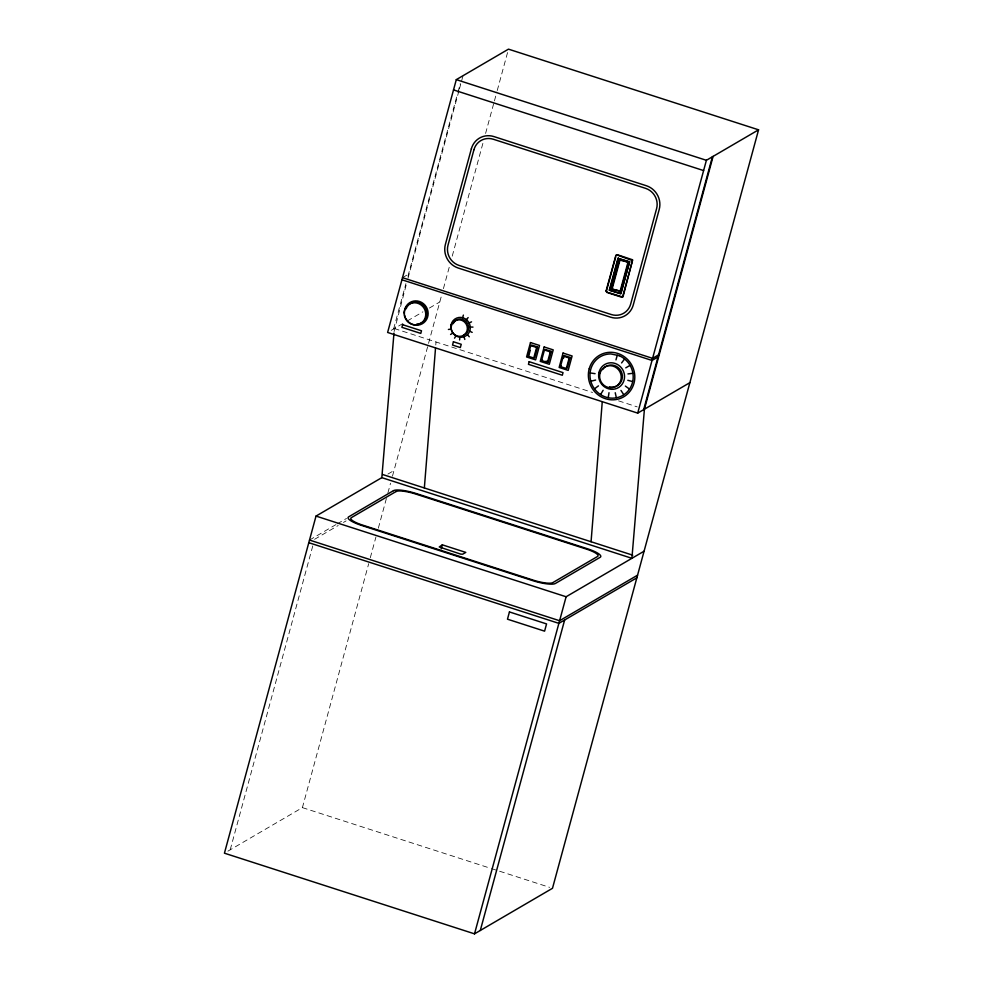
<?xml version="1.0" encoding="UTF-8"?>
<svg xmlns="http://www.w3.org/2000/svg" width="983" height="983" viewBox="0 0 983 983"><rect width="100%" height="100%" fill="white"/><g stroke="black" fill="none" stroke-linecap="round" stroke-linejoin="round"><path stroke-width="0.74" stroke-dasharray="4.92 3.69" d="M394.085 331.578L406.384 284.185M435.776 345.008L436.01 341.973M230.206 849.803L313.049 544.914M393.605 328.961L405.93 283.596M407.92 276.284L457.488 93.864M457.881 92.39L460.29 83.518M407.994 278.263L459.012 90.497M459.405 89.023L463.018 75.716M227.896 851.155L302.408 807.621L368.699 563.664M370.296 557.742L375.924 537.05M378.332 528.178L386.774 497.128M387.867 493.085L390.546 483.206M392.463 476.165L428.146 344.849M428.539 343.374L441.797 294.581M443.407 288.67L449.833 265.005M452.241 256.133L483.575 140.815M485.59 133.43L494.019 102.379M494.424 100.893L496.833 92.021M497.238 90.547L508.481 49.15M402.502 277.673L408.498 274.183M391.222 330.362L406.028 321.699M407.318 320.95L422.911 311.832M429.399 308.048L439.794 301.978M387.904 474.076L393.999 470.525M309.51 540.06L335.94 524.615M337.255 523.841L346.507 518.434M314.56 539.323L338.201 525.512M343.448 522.44L346.077 520.904M394.33 328.531L592.589 392.487M618.553 400.855L637.23 406.888M302.408 807.621L489.976 868.112M491.426 868.591L549.595 887.342"/><path stroke-width="1.47" d="M689.882 382.645L637.709 413.118L387.621 332.451L456.309 79.635L508.481 49.15L758.569 129.817L552.495 888.288L474.519 933.85L224.431 853.183L316.022 516.087L381.822 477.64L393.974 333.102M424.349 487.961L435.53 348.043M591.066 541.744L602.223 402.219M381.822 477.64L631.909 558.307L644.418 409.198L713.105 156.383M459.589 339.958L459.909 337.23M608.268 397.439L609.005 392.696M462.661 317.718L463.374 315.088M441.269 548.784L442.338 544.84L465.782 552.397L462.71 554.191L460.781 554.142L439.254 546.953L442.338 544.84M527.896 356.116L530.759 345.586L531.656 345.058L537.517 346.95L534.654 357.48L533.757 358.009L527.896 356.116L528.793 355.588L530.23 350.329M533.757 358.009L536.62 347.478L537.517 346.95M541.572 360.528L544.435 349.997L545.332 349.469L551.193 351.361L548.33 361.891L547.433 362.42L541.572 360.528L542.469 359.999M547.433 362.42L550.296 351.889L551.193 351.361M560.457 366.622L563.32 356.092L564.217 355.563L570.079 357.456L567.216 367.986L566.319 368.514L560.457 366.622L561.354 366.094M563.505 358.193L564.217 355.563M566.319 368.514L569.182 357.984L570.079 357.456M615.677 256.932L606.474 290.784L607.236 292.172M609.313 290.169L617.951 258.369L629.648 261.748L621.01 293.548L609.313 290.169L620.58 293.806L629.648 261.748M609.743 289.911L618.381 258.111M611.524 288.953L620.715 291.263L611.524 288.953L619.401 259.979L628.579 262.289L621.526 260.016M612.249 288.535L620.113 259.561M619.99 291.681L627.867 262.719M621.109 289.813L622.681 284.013M623.468 281.126L628.579 262.289M615.985 359.876L617.238 355.268M474.519 933.85L566.11 596.755L644.086 551.193M480.294 930.471L564.647 619.99M637.709 413.118L706.396 160.303L758.569 129.817M643.693 409.628L712.392 156.801M616.071 255.457L616.968 254.99L632.487 260.569L622.595 296.952M600.724 394.343L603.132 390.288M454.539 338.189L455.94 335.891M621.588 362.936L624.438 359.2M466.409 319.635L468.141 317.583M594.703 388.654L598.45 385.864M450.583 334.478L452.819 333.016M658.585 354.851L652.589 358.34L402.502 277.673M658.008 356.952L652.024 360.454L401.936 279.786M637.574 575.166L559.585 620.728L309.51 540.06M636.861 577.795L558.872 623.357L308.785 542.69M625.766 367.851L629.808 365.504M469.112 322.94L471.545 321.846M591.09 381.183L595.637 380.04M448.42 329.465L451.074 329.108M627.94 373.921L632.61 373.319M470.267 327.032L472.97 327.093M622.546 296.952L608.575 292.602M590.378 372.975L595.084 373.663M627.805 380.298L632.425 381.515M456.309 79.635L706.396 160.303M453.519 89.908L703.607 170.575M617.951 258.369L629.218 262.006M530.759 345.586L536.62 347.478M544.435 349.997L550.296 351.889M563.32 356.092L569.182 357.984M545.983 361.142L548.33 361.891M382.67 474.519L632.757 555.186M316.022 516.087L566.11 596.755M469.69 331.185L472.172 332.389M625.36 386.073L629.292 388.936M467.466 334.65L469.272 336.776M620.973 390.435L623.64 394.527M463.988 336.788L464.812 339.454M615.247 392.745L616.292 397.501M453.151 323.702A8.392 7.999 59.7 0 1 466.421 321.846A8.392 7.999 59.7 0 1 463.521 335.178M406.09 308.846A11.182 10.678 59.7 0 1 418.586 302.359A11.182 10.678 59.7 0 1 427.015 314.449A11.182 10.678 59.7 0 1 416.731 324.107M602.591 369.559A11.182 10.678 59.7 0 1 616.341 366.327A11.182 10.678 59.7 0 1 621.834 380.003A11.182 10.678 59.7 0 1 609.509 386.81M404.418 313.688A12.3 11.747 59.7 0 1 419.753 301.572A12.3 11.747 59.7 0 1 425.406 321.183A12.3 11.747 59.7 0 1 405.746 318.295M405.254 317.202A12.3 11.747 59.7 0 1 404.578 314.867M606.044 291.029L606.794 292.418L621.551 297.185L623.038 296.694L632.634 259.807L617.398 254.732L615.923 255.224L606.044 291.029M402.612 324.685L401.9 327.327L420.785 333.409L421.498 330.779L402.612 324.685M471.361 148.802L445.397 244.374A19.046 18.173 59.7 0 0 458.262 268.04L610.64 317.19A19.046 18.173 59.7 0 0 633.261 304.976L659.224 209.404A19.046 18.173 59.7 0 0 646.359 185.738L493.97 136.588A19.046 18.173 59.7 0 0 471.361 148.802M473.941 149.723L448.015 245.136A16.342 15.593 59.7 0 0 459.061 265.435L611.279 314.523A16.342 15.593 59.7 0 0 630.681 304.054L656.595 208.642A16.342 15.593 59.7 0 0 645.561 188.343L493.343 139.254A16.342 15.593 59.7 0 0 473.941 149.723M453.421 341.765L452.524 345.058L460.339 347.577L461.236 344.296L453.421 341.765M530.488 342.551L526.581 356.964L535.624 359.876L539.532 345.463L530.488 342.551M529.161 361.695L528.449 364.324L562.313 375.248L563.026 372.618L529.161 361.695M544.164 346.962L540.257 361.375L549.3 364.288L553.22 349.874L544.164 346.962M563.05 353.057L559.143 367.458L568.186 370.382L572.106 355.969L563.05 353.057M509.44 611.942L507.474 619.192L544.594 631.16L546.56 623.922L509.44 611.942M393.483 490.664L348.719 516.825A19.046 4.153 15.2 0 0 361.547 525.413L532.712 580.634A19.046 4.153 15.2 0 0 555.37 583.484L600.134 557.324A19.046 4.153 15.2 0 0 587.318 548.723L416.141 493.515A19.046 4.153 15.2 0 0 393.483 490.664M396.063 491.525L351.349 517.648A16.342 3.563 15.2 0 0 362.358 525.02L533.351 580.179A16.342 3.563 15.2 0 0 552.79 582.624L597.517 556.501A16.342 3.563 15.2 0 0 586.507 549.128L415.502 493.97A16.342 3.563 15.2 0 0 396.063 491.525M619.179 355.674L610.848 353.941A22.376 21.343 59.7 0 0 591.913 384.378A22.376 21.343 59.7 0 0 627.375 391.799A22.376 21.343 59.7 0 0 619.179 355.674M451.258 326.516A8.392 7.999 59.7 0 0 462.219 335.94A8.392 7.999 59.7 0 0 464.332 321.834A8.392 7.999 59.7 0 0 451.258 326.516M404.185 312.397A11.182 10.678 59.7 0 0 419.52 324.009A11.182 10.678 59.7 0 0 421.142 305.013A11.182 10.678 59.7 0 0 404.185 312.397M598.966 372.459A13.418 12.804 59.7 0 0 615.297 388.912A13.418 12.804 59.7 0 0 620.494 366.794A13.418 12.804 59.7 0 0 598.966 372.459M600.195 372.778A11.182 10.678 59.7 0 0 612.569 387.646A11.182 10.678 59.7 0 0 618.54 369.755A11.182 10.678 59.7 0 0 600.195 372.778M451.074 324.808A10.063 9.609 59.7 0 0 463.509 336.936A10.063 9.609 59.7 0 0 467.134 320.274A10.063 9.609 59.7 0 0 451.074 324.808M589.21 368.723A24.047 22.953 59.7 0 0 617.361 399.307A24.047 22.953 59.7 0 0 628.186 360.134A24.047 22.953 59.7 0 0 589.21 368.723"/></g></svg>
